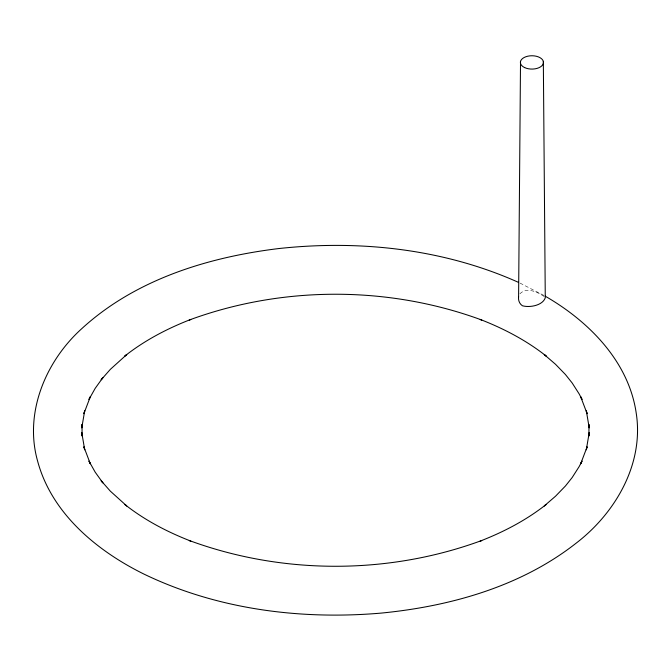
<?xml version="1.0" encoding="UTF-8"?>
<svg xmlns="http://www.w3.org/2000/svg" width="671" height="671" viewBox="0 0 671 671"><rect width="100%" height="100%" fill="white"/><g stroke="black" fill="none" stroke-linecap="round" stroke-linejoin="round"><path stroke-width="0.5" stroke-dasharray="3.35 2.52" d="M519.908 293.806C526.592 286.769 537.37 291.952 543.971 296.397M520.025 283.103L544.206 295.584"/><path stroke-width="1.01" d="M518.599 296.901C518.096 300.298 519.488 303.795 522.373 305.741C529.57 307.846 542.52 305.582 545.271 297.865L543.334 61.38M518.599 296.792L520.52 61.38M518.23 282.256C443.514 248.824 359.379 239.723 278.465 248.589C207.767 257.228 135.274 279.606 81.812 328.614C45.72 361.115 24.005 412.707 37.551 460.876C51.541 513.424 96.834 550.816 143.812 574.015C217.102 609.436 300.65 620.046 381.237 613.093C450.384 606.316 520.822 586.613 576.213 543.116C615.433 513.055 644.093 463.854 636.234 413.227C628.761 361.459 588.735 321.233 545.104 296.121M82.055 424.508L82.055 436.007L81.778 432.644L84.705 449.822L83.875 446.819L90.3 463.736L88.966 461.103L95.181 472.149L102.881 482.877L101.153 480.746L110.346 491.164L126.727 505.942L124.806 504.458C144.651 520.134 167.289 531.969 190.816 541.094L189.256 540.499C282.525 574.862 388.475 574.862 481.744 540.499L480.184 541.094C503.711 531.969 526.349 520.134 546.194 504.458L544.273 505.942L555.529 496.213L565.427 486.005L572.153 477.559L579.115 466.664L582.034 461.103L580.7 463.736L587.125 446.819L586.295 449.822L589.222 432.644L588.945 436.007L588.945 424.508L589.222 427.872L586.295 410.694L587.125 413.697L580.7 396.779L582.034 399.413L579.115 393.852L572.153 382.965L565.427 374.51L555.529 364.303L544.273 354.573L546.194 356.058C526.349 340.382 503.711 328.547 480.184 319.421L481.744 320.017C388.475 285.653 282.525 285.653 189.256 320.017L190.816 319.421C167.289 328.547 144.651 340.382 124.806 356.058L126.727 354.573L110.346 369.352L101.153 379.778L102.881 377.639L95.181 388.366L88.966 399.413L90.3 396.779L83.875 413.697L84.705 410.694L81.778 427.872L82.055 424.508M524.663 67.603A11.55 6.668 0 0 0 543.334 63.46A11.55 6.668 0 0 0 527.792 56.196A11.55 6.668 0 0 0 524.663 67.603"/></g></svg>
